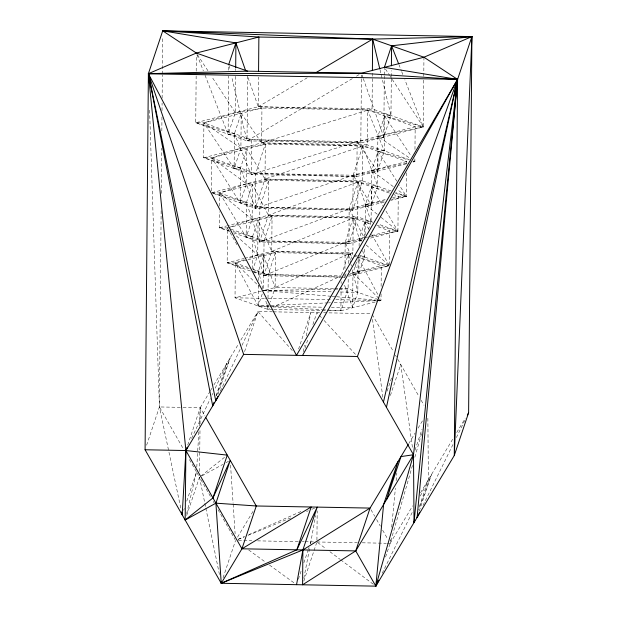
<?xml version="1.0" encoding="UTF-8"?>
<svg xmlns="http://www.w3.org/2000/svg" width="617" height="617" viewBox="0 0 617 617"><rect width="100%" height="100%" fill="white"/><g stroke="black" fill="none" stroke-linecap="round" stroke-linejoin="round"><path stroke-width="0.46" stroke-dasharray="3.08 2.31" d="M161.137 210.721L159.417 406.95L181.19 510.12M161.292 193.406L161.685 148.203M161.839 130.889L161.963 116.459M162.016 110.69L162.086 102.993M162.124 98.18L162.325 75.097M162.333 74.133L162.664 36.619M423.748 80.148L423.331 126.948L360.814 142.959L247.016 140.869L195.743 122.76L196.152 75.96M196.191 71.186L196.337 54.944M384.252 202.044L352.847 210.088L255.376 208.291L240.445 168.048L203.595 157.767L203.903 122.906L235.293 112.626L261.94 108.044L367.57 109.988L390.97 115.518L383.774 137.082L357.135 141.663L251.196 174.58L203.595 157.767L261.631 142.905L372.059 108.839L423.331 126.948L404.845 79.686M211.469 190.892L211.754 157.921L240.908 148.211L265.31 144.201L362.781 145.998L384.345 150.88L377.55 171.218L353.155 175.22L255.376 208.291L211.454 192.782L246.461 202.415L259.549 242.003L348.867 243.646L361.493 240.414M230.048 231.583L219.305 227.789L219.451 211.778M219.498 206.124L219.613 192.928L246.522 183.797L268.68 180.365L357.991 182.007L377.712 186.234L371.326 205.353L349.168 208.785L259.857 207.142L240.136 202.908L211.754 157.921L203.595 157.767M361.377 78.968L360.814 142.959L251.505 139.72L228.105 134.19L228.614 75.93M228.66 70.199L228.706 65.417M250.386 271.002L227.164 262.803L227.472 227.943L272.051 216.521L353.202 218.017L371.087 221.596L368.241 230.102M406.472 163.806L356.834 176.524L255.677 173.431L234.121 168.549L234.429 133.688L241.216 113.351L235.293 112.626L211.616 76.392M235.617 76.331L235.293 112.626L228.105 134.19L234.429 133.688L251.196 174.58L356.834 176.524L357.135 141.663L415.172 126.794L423.331 126.948L392.281 79.439M235.663 70.6L235.679 68.695M244.293 259.757L235.324 262.95L235.023 297.81L267.909 309.425L272.714 309.518M409.48 159.757L367.269 144.848L362.781 145.998L362.48 180.858L352.847 210.088L259.857 207.142L255.376 208.291L265.002 179.061L265.31 144.201L211.754 157.921L246.522 183.797L252.446 184.522L246.461 202.415L240.136 202.908L240.445 168.048L246.831 148.936L240.908 148.211L203.903 122.906L195.743 122.76L258.261 106.741L372.059 108.839L372.383 71.587M391.163 190.985L362.48 180.858L357.991 182.007L357.69 216.868L348.867 243.646L264.037 240.854L246.152 237.275L246.461 202.415M247.587 75.922L247.016 140.869L251.505 139.72L357.135 141.663L360.814 142.959M252.199 268.804L252.476 236.774L258.06 220.107L252.137 219.382L229.231 227.334M255.376 208.291L255.677 173.431L265.31 144.201L261.631 142.905L241.216 113.351L240.908 148.211L234.121 168.549L240.445 168.048M406.688 163.389L406.703 161.507L362.781 145.998L261.631 142.905L261.94 108.044L258.261 106.741L258.515 77.133M258.369 285.27L258.191 305.993L268.835 306.61M258.415 280.558L258.492 271.133L263.675 255.693L257.752 254.968L247.887 258.477M361.431 240.013L345.188 242.35L264.037 240.854L259.549 242.003L259.857 207.142L268.68 180.365L265.002 179.061L212.371 192.543M330.99 296.268L263.366 290.553L263.675 255.693L275.12 287.545L270.362 301.991M344.903 274.38L344.88 277.21L263.729 275.714L264.037 240.854L272.051 216.521L268.38 215.225L227.519 225.691M267.955 303.772L267.909 309.425L269.652 308.631M268.009 298.119L268.218 274.565L275.429 252.677L348.412 254.027L352.284 254.728M316.93 540.083L317.192 510.876M329.378 310.559L340.9 310.767L341.085 289.103M341.139 283.45L341.155 281.56M344.957 268.727L345.188 242.35L353.202 218.017L357.69 216.868L372.876 222.228M327.45 309.996L340.9 310.767L348.111 288.887L348.212 277.581M348.258 271.927L348.273 270.038M348.335 263.444L348.412 254.027L352.901 252.877L353.202 218.017L268.38 215.225L252.446 184.522L252.137 219.382L246.152 237.275L252.476 236.774L263.729 275.714L268.218 274.565L341.201 275.907L273.146 307.035M356.611 262.001L352.955 272.899L352.654 307.76L331.391 307.366M358.115 259.341L357.829 292.319L352.654 307.76L344.062 283.874M347.402 275.105L358.878 273.624L359.009 258.546M359.117 246.299L359.179 238.764L364.763 222.097L371.087 221.596L371.388 186.735L377.712 186.234L378.02 151.373L384.345 150.88L384.646 116.019L390.97 115.518L391.363 70.631M361.385 78.012L361.408 75.151M378.946 298.481L352.955 272.899L358.878 273.624L364.454 256.957L364.531 248.481M364.632 237.175L364.763 222.097L370.408 223.624M365.141 234.776L365.411 204.628L371.388 186.735L390.8 192.072M377.234 214.246L365.411 204.628L371.326 205.353L371.635 170.493L378.02 151.373L408.439 159.865M393.268 186.589L371.635 170.493L377.55 171.218L377.859 136.357L384.646 116.019L423.331 126.948L377.859 136.357L409.356 157.89M381.059 293.908L380.998 300.502L376.424 301.674M381.121 286.365L381.306 265.642L359.711 258.014M377.859 136.357L383.774 137.082L384.283 79.77M384.291 78.822L384.314 75.953M384.322 74.996L384.383 68.31M389.474 264.847L389.774 230.928L376.478 226.231M406.603 172.814L406.402 196.368L390.708 200.386M414.894 158.831L414.871 161.654L413.004 162.132M414.971 149.407L415.172 126.794L367.57 109.988L258.261 106.741L247.556 76.176M423.779 76.323L423.941 58.183M199.546 471.496L199.993 429.602M200.055 423.894L200.224 407.706L209.973 391.471M196.784 467.192L198.836 431.692M199.168 425.938L200.224 407.706L181.244 407.351M385.586 556.997L390.16 543.322L390.522 539.528M391.695 527.188L395.397 488.271M396.122 480.674L396.839 473.077M310.513 543.724L315.68 515.557M303.248 351.729L304.505 345.196M306.31 335.864L310.814 312.534L298.613 348.975M303.849 578.26L309.788 547.456M186.689 513.56L196.507 471.99L188.424 457.814M387.268 543.276L390.16 543.322L412.696 464.67M414.817 457.274L421.974 432.286M233.627 232.848L259.549 242.003L268.38 215.225L268.68 180.365L219.613 192.928L212.356 192.797M253.063 271.95L263.729 275.714L271.75 251.381L272.051 216.521L252.137 219.382L219.613 192.928L246.152 237.275M240.136 202.908L246.522 183.797L246.831 148.936L265.002 179.061L362.781 145.998L353.155 175.22L352.847 210.088L349.168 208.785L259.549 242.003M389.35 193.075L357.991 182.007L349.168 208.785L348.867 243.646L345.188 242.35L263.729 275.714M341.502 274.997L348.412 254.027L352.091 255.322M345.088 276.593L346.561 272.112M350.633 259.742L352.901 252.877L271.75 251.381L244.779 258.292M146.615 445.219L159.417 406.95L149.538 108.353M187.722 445.065L200.224 407.706L204.967 416.028M216.066 395.859L227.041 363.058L214.407 389.905M217.909 394.394L230.11 357.945L215.996 396.839M183.704 510.259L184.313 508.431M186.758 501.143L196.507 471.99M186.681 515.473L199.484 477.211L210.875 497.179M244.556 351.636L257.975 311.546L272.382 311.816M223.061 577.813L235.563 540.461M304.968 348.173L308.323 338.155M312.896 324.488L316.853 312.642L318.819 314.763M298.373 579.209L301.42 570.1M303.857 562.812L308.13 550.056M308.431 549.145L309.04 547.325M310.258 543.677L310.868 541.857M303.811 581.145L316.614 542.875M387.121 391.178L391.687 377.511M390.399 395.489L400.765 364.508L412.673 449.053M415.002 450.194L422.013 429.239M419.537 506.11L428.375 479.687L427.851 416.699M419.252 511.023L431.445 474.581L418.642 509.85M262.217 293.993L258.191 305.993L268.973 306.194L267.909 309.425L265.156 298.219M191.602 438.402L210.335 398.567M211.97 395.104L212.78 393.368M220.284 391.247L240.36 348.798M241.995 345.335L257.975 311.546L293.322 351.759M423.023 505.385L453.418 443.584M456.372 437.576L465.233 419.552M382.185 573.27L412.696 511.454M420.324 495.999L428.375 479.687M210.466 390.661L211.924 388.224M213.875 384.977L238.417 344.109M240.861 340.036L257.975 311.546M237.53 537.176L253.803 510.082M408.793 443.592L415.133 433.034M418.056 428.167L422.444 420.856M390.16 543.322L412.696 505.793M420.539 492.744L453.248 438.271M456.719 432.494L465.149 418.465M200.988 476.016L225.012 456.912M258.261 106.741L307.173 77.827M352.307 78.629L247.016 140.869L231.614 76.577M356.449 76.176L359.765 74.217M201.983 475.838L222.76 464.447M226.092 462.627L228.583 461.254M350.711 263.366L348.412 254.027L275.12 287.545L263.366 290.553L331.684 291.826M238.201 539.289L244.355 536.566M248.751 534.623L302.384 510.884M370.269 224.04L353.202 218.017L271.75 251.381L258.06 220.107L257.752 254.968L252.993 269.189L268.218 274.565L344.88 277.21M238.224 539.374L244.44 536.829M247.988 535.379L290.592 517.979M306.572 511.454L308.346 510.729M311.893 509.28L314.562 508.192M371.087 221.596L357.991 182.007L268.38 215.225L357.69 216.868M234.121 168.549L203.903 122.906L261.94 108.044M406.703 161.507L353.155 175.22L255.677 173.431L251.196 174.58L251.505 139.72L203.903 122.906M229.401 230.527L219.305 227.789L226.601 225.922M385.193 199.561L349.168 208.785L365.102 239.489M392.651 197.648L398.235 196.214L406.402 196.368L399.307 185.123M249.175 268.657L227.164 262.803L243.846 258.531M227.164 262.803L235.324 262.95L247.031 259.958M247.926 259.726L275.429 252.677L275.12 287.545L333.704 288.617M365.079 237.252L345.188 242.35L352.793 259.726M371.426 235.625L389.774 230.928L397.934 231.082L398.235 196.214L393.793 194.648M370.57 238.085L397.934 231.082L385.648 210.551M261.539 291.023L235.023 297.81L264.354 298.35M350.232 273.601L381.306 265.642L388.556 265.773M348.613 276.254L388.54 266.027L352.955 272.899M340.9 310.767L375.514 301.906M371.635 170.493L407.359 163.189M412.989 162.04L414.871 161.654L413.274 159.255M365.411 204.628L385.023 200.672M391.533 199.36L406.402 196.368L397.132 189.465M362.002 241.278L359.179 238.764L362.95 238.015M365.781 237.452L367.67 237.082M368.619 236.889L397.934 231.082L380.928 217.253M362.626 250.618L364.454 256.957L358.138 257.459L388.548 265.541M252.176 271.634L258.492 271.133L262.857 288.879M269.205 305.5L258.191 305.993L235.324 262.95L249.461 267.94M271.11 305.415L327.488 302.893M328.445 302.854L330.357 302.77M334.175 302.592L376.301 300.71M377.242 300.664L380.998 300.502L380.103 298.813M263.366 290.553L333.712 289.165M334.669 289.149L338.509 289.072M339.473 289.057L348.111 288.887L378.329 299.553M261.631 142.905L367.269 144.848L367.57 109.988L384.345 150.88M413.051 161.623L414.871 161.654L413.29 160.582M362.48 180.858L265.002 179.061L357.991 182.007M219.305 227.789L227.472 227.943L230.126 228.884M334.661 288.64L338.509 288.71M339.466 288.725L348.111 288.887M340.322 291.988L357.829 292.319L352.322 269.899M267.932 298.42L332.015 299.6M335.864 299.669L376.231 300.41M377.18 300.433L380.998 300.502L379.632 299.152M269.938 306.217L322.753 307.204M273.67 309.533L328.414 310.544M273.346 311.832L319.745 312.696M323.601 312.765L371.766 313.66M180.295 407.336L159.417 406.95L183.673 449.477M238.417 540.507L251.767 540.762M257.49 540.862L298.481 541.626M302.291 541.695L304.196 541.734M305.153 541.749L313.459 541.903M316.914 541.965L357.39 542.721M362.21 542.806L386.304 543.253M348.412 254.027L271.75 251.381L275.429 252.677L257.752 254.968L234.514 234.229M272.683 306.834L321.681 309.665M322.645 309.719L326.486 309.942M331.946 296.353L335.756 296.677M336.705 296.754L376.331 300.101M377.265 300.186L380.998 300.502L379.216 299.87M359.179 238.764L364.254 239.381M354.158 255.076L356.965 255.585M357.906 255.762L364.454 256.957M254.042 271.974L268.218 274.565M252.839 269.629L258.492 271.133M376.833 225.367L397.934 231.082L378.244 224.125M233.072 231.522L252.476 236.774M395.389 193.337L406.402 196.368L395.644 192.566M413.028 161.145L414.871 161.654L413.074 161.022M195.743 122.76L234.429 133.688M356.834 176.524L353.155 175.22L371.326 205.353M211.754 157.921L255.677 173.431M219.613 192.928L259.857 207.142M360.012 255.384L388.571 265.472M353.819 255.932L356.41 256.849M231.013 229.192L264.037 240.854M248.682 549.971L265.665 562.288M269.529 565.087L294.995 583.559M317.678 542.544L326.1 548.852M329.925 551.721L339.867 559.179M340.638 559.758L373.532 584.43M366.228 245.049L388.764 265.163M235.324 262.95L259.263 286.512M319.475 315.472L321.434 317.593M324.056 320.424L356.125 355.068M357.135 141.663L377.55 171.218M384.646 116.019L411.153 156.055M385.44 68.965L389.651 75.413M390.175 76.215L391.756 78.629M197.401 54.651L207.929 70.754M378.02 151.373L396.77 181.105M371.388 186.735L382.694 205.623M372.236 314.493L393.53 351.821M395.42 355.145L396.369 356.803M397.788 359.295L418.796 396.122M421.164 400.286L424.01 405.276M370.994 509.727L374.735 516.282M376.601 519.56L380.342 526.116M382.679 530.211L387.823 539.227M196.939 472.73L199.06 476.463M213.251 501.343L214.199 503.009M218.002 509.665L235.085 539.628M364.763 222.097L368.496 228.691M371.758 234.46L389.003 264.963M227.472 227.943L237.722 246.075M358.585 258.299L378.306 295.435M355.076 264.94L358.878 273.624M398.906 64.523L401.351 70.762M401.698 71.657L403.094 75.228M197.047 54.82L203.332 70.87M205.075 75.328L228.105 134.19M362.781 145.998L377.712 186.234M362.056 75.035L362.997 77.734M363.313 78.637L383.774 137.082M353.202 218.017L360.529 243.376M350.942 264.3L351.397 266.166M380.033 69.86L390.97 115.518M228.938 65.394L230.056 70.053M199.484 477.211L204.682 502.554M204.875 503.487L205.646 507.243M205.839 508.184L219.883 576.71M372.521 319.367L382.956 398.312M230.557 465.11L233.095 503.264M233.157 504.212L235.116 533.782"/><path stroke-width="0.93" d="M145.088 449.77L148.388 73.678L162.718 30.85L471.912 36.588L468.612 412.688L454.282 455.508L375.83 586.15L221.233 583.281L145.088 449.77L185.894 450.533L227.264 455.122L212.942 497.95L185.162 520.031L185.894 450.533L148.388 73.678L196.353 53.039L258.87 37.02L372.668 39.118L471.912 36.588L454.282 455.508L457.583 79.408L471.912 36.588L391.579 45.797L384.391 67.361L457.583 79.408L417.115 517.401L419.653 512.249M235.686 67.739L235.91 42.905L162.718 30.85L196.353 53.039L247.625 71.148L361.423 73.238L457.583 79.408L414.046 522.506L414.709 520.702M258.569 71.402L258.87 37.02L162.718 30.85L372.668 39.118L423.948 57.227L457.583 79.408L413.483 454.752L414.046 522.506L414.655 520.686M220.847 581.407L221.233 583.281L296.846 549.816L317.223 507.105L302.893 549.932L302.585 584.793L355.731 550.912L413.483 454.752L357.436 356.487L457.583 79.408L148.388 73.678L212.711 405.878L214.022 402.261M372.39 70.631L372.668 39.118L316.29 72.444M391.409 65.849L391.579 45.797L398.559 63.628M186.812 447.795L185.894 450.533L182.185 514.809L181.591 511.994M378.792 580.142L375.83 586.15L383.597 504.513L397.926 461.686L386.666 499.4L400.996 456.58L413.483 454.752L375.83 586.15L355.731 550.912L370.061 508.084L408.307 444.402M296.546 584.677L302.893 549.932L370.061 508.084L256.271 505.979L215.919 503.171L185.162 520.031M386.435 407.336L457.583 79.408L296.484 355.353L148.388 73.678L247.625 71.148M383.458 402.114L457.583 79.408L302.531 355.469M228.714 64.469L235.91 42.905L245.666 70.778M302.893 549.932L221.233 583.281L241.941 548.798L256.271 505.979L205.916 417.686M296.846 549.816L311.176 506.997L241.941 548.798L185.894 450.533L187.522 447.063M375.83 586.15L376.439 584.33M417.115 517.401L417.724 515.581M212.942 497.95L230.241 460.344L215.919 503.171L221.233 583.281M217.824 396.438L215.78 400.772L148.388 73.678L361.423 73.238L423.948 57.227L471.912 36.588M467.347 415.264L468.612 412.688M185.894 450.533L243.646 354.374L148.388 73.678M243.646 354.374L357.436 356.487M241.941 548.798L355.731 550.912M372.668 39.118L379.81 68.934"/></g></svg>
